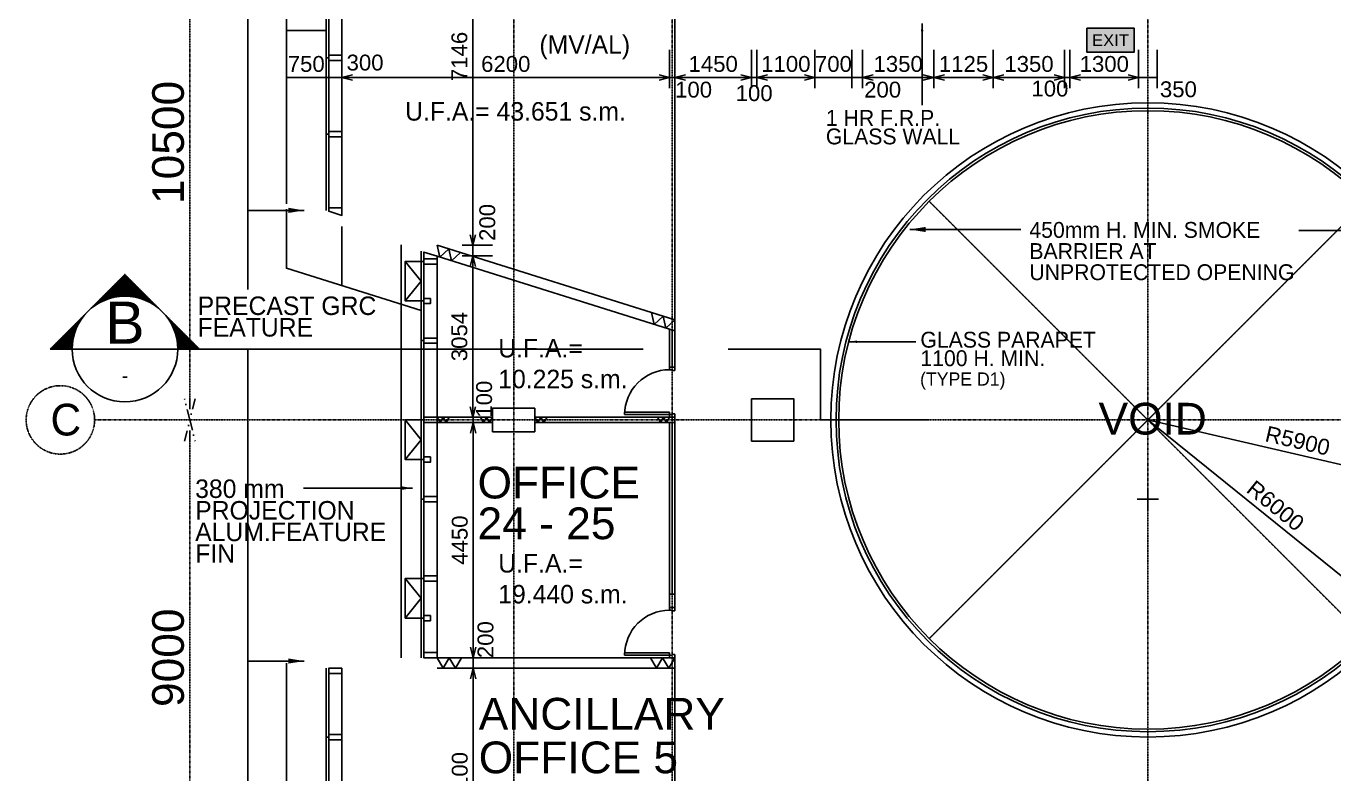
# Model space of a CAD drawing. Header units: millimetres. Extents: x 519 to 50132, y 345 to 55394.
# Drawn here: x 519 to 25263, y 15566 to 29713 of the extents above; entities that cross this region are included whole.
import ezdxf
from ezdxf.enums import TextEntityAlignment as Align

# ---------------------------------------------------------------- set-up
doc = ezdxf.new("R2010")
doc.units = ezdxf.units.MM
doc.linetypes.add('CENTER', pattern=[50.8, 31.75, -6.35, 6.35, -6.35])
doc.linetypes.add('DASHDOT', pattern=[1, 0.5, -0.25, 0, -0.25])
doc.layers.get('0').update_dxf_attribs({"color": 8})
doc.layers.get('Defpoints').update_dxf_attribs({"color": 8})
for name, color, linetype in [('DLN020__', 8, 'DASHDOT'), ('DLN030', 8, 'Continuous'), ('DLN040_2', 8, 'Continuous'), ('DLN040__', 8, 'Continuous'), ('DLN041_1', 8, 'Continuous'), ('DLN041__', 8, 'Continuous'), ('DLN052__', 8, 'Continuous'), ('DLN061__1', 8, 'Continuous'), ('DLN210__', 8, 'Continuous'), ('DLN220__', 8, 'Continuous'), ('DLN280__', 8, 'Continuous'), ('DLN314__', 8, 'Continuous'), ('DLN324__', 8, 'Continuous'), ('DLN325__', 8, 'Continuous'), ('DLN327__', 8, 'CENTER'), ('DLN580__', 8, 'Continuous'), ('FITDOOR', 8, 'Continuous'), ('FS-10', 8, 'Continuous'), ('MARK', 8, 'Continuous')]:
    doc.layers.add(name, color=color, linetype=linetype)
doc.styles.add('A_IAS_GRID$0$Standard', font='txt')
doc.styles.add('ROMANS', font='swissl.ttf')
doc.styles.add('SWIS721LT450', font='swissl.ttf')
doc.styles.add('SWIS721LT750', font='swissl.ttf')
doc.dimstyles.new('INTDIM', dxfattribs={"dimscale": 200, "dimtxt": 2.25, "dimasz": 1.5, "dimexe": 1, "dimexo": 0, "dimgap": 1, "dimtad": 1, "dimdec": 0, "dimrnd": 1, "dimzin": 1, "dimdsep": 46, "dimtxsty": 'SWIS721LT450', "dimcen": 1, "dimclrd": 256, "dimclre": 256, "dimclrt": 256, "dimaunit": 1, "dimadec": 3, "dimazin": 0, "dimtfac": 1, "dimtdec": 0, "dimtix": 1, "dimtmove": 2, "dimatfit": 0, "dimfxl": 1, "dimtolj": 1, "dimtzin": 0, "dimarcsym": 0})

# ---------------------------------------------------------------- blocks, each defined once
blk = doc.blocks.new('DIMARR')
for p, q in [((-1, 0.25), (0, 0)), ((-1, 0), (0, 0)), ((0, 0), (-1, -0.25))]:
    blk.add_line(p, q)
blk = doc.blocks.new('*D245')
at = {"layer": 'Defpoints', "color": 0, "transparency": 16777216}
for p in [(3616, 22263), (5325, 22263), (5325, 13263)]:
    blk.add_point(p, dxfattribs=at)
at = {"layer": 'DLN020__', "lineweight": -2, "transparency": 16777216}
for p, q in [((5125, 22263), (3416, 22263)), ((3616, 13663), (3616, 21863)), ((5125, 13263), (3416, 13263))]:
    blk.add_line(p, q, dxfattribs=at)
at = {"layer": 'DLN020__', "lineweight": -2, "transparency": 16777216, "xscale": 400, "yscale": 400, "zscale": 400}
for p, rotation in [((3616, 22263), 90), ((3616, 13263), 270)]:
    blk.add_blockref('DIMARR', p, dxfattribs=dict(at, rotation=rotation))
at = {"layer": 'DLN020__', "transparency": 16777216, "insert": (3208, 17763), "char_height": 600, "attachment_point": 5, "rotation": 90, "style": 'SWIS721LT450'}
blk.add_mtext('\\A1;9000', dxfattribs=at)
blk = doc.blocks.new('*D246')
at = {"layer": 'Defpoints', "color": 0, "transparency": 16777216}
for p in [(3616, 32763), (5325, 32763), (5325, 22263)]:
    blk.add_point(p, dxfattribs=at)
at = {"layer": 'DLN020__', "lineweight": -2, "transparency": 16777216}
for p, q in [((5125, 32763), (3416, 32763)), ((3616, 22663), (3616, 32363)), ((5125, 22263), (3416, 22263))]:
    blk.add_line(p, q, dxfattribs=at)
at = {"layer": 'DLN020__', "lineweight": -2, "transparency": 16777216, "xscale": 400, "yscale": 400, "zscale": 400}
for p, rotation in [((3616, 32763), 90), ((3616, 22263), 270)]:
    blk.add_blockref('DIMARR', p, dxfattribs=dict(at, rotation=rotation))
at = {"layer": 'DLN020__', "transparency": 16777216, "insert": (3208, 27513), "char_height": 600, "attachment_point": 5, "rotation": 90, "style": 'SWIS721LT450'}
blk.add_mtext('\\A1;10500', dxfattribs=at)
blk = doc.blocks.new('*D253')
at = {"layer": 'Defpoints', "color": 0, "transparency": 16777216}
for p in [(12794, 29465), (14244, 29465), (12794, 28742)]:
    blk.add_point(p, dxfattribs=at)
at = {"layer": 'DLN030', "lineweight": -2, "transparency": 16777216}
for p, q in [((12794, 29265), (12794, 28542)), ((14244, 29265), (14244, 28542)), ((14044, 28742), (12994, 28742))]:
    blk.add_line(p, q, dxfattribs=at)
at = {"layer": 'DLN030', "lineweight": -2, "transparency": 16777216, "xscale": 200, "yscale": 200, "zscale": 200, "rotation": 180}
blk.add_blockref('DIMARR', (12794, 28742), dxfattribs=at)
at = {"layer": 'DLN030', "lineweight": -2, "transparency": 16777216, "xscale": 200, "yscale": 200, "zscale": 200}
blk.add_blockref('DIMARR', (14244, 28742), dxfattribs=at)
at = {"layer": 'DLN030', "transparency": 16777216, "insert": (13519, 28996), "char_height": 300, "attachment_point": 5, "style": 'SWIS721LT450'}
blk.add_mtext('\\A1;1450', dxfattribs=at)
blk = doc.blocks.new('*D254')
at = {"layer": 'Defpoints', "color": 0, "transparency": 16777216}
for p in [(12694, 29465), (12794, 29465), (12794, 28742)]:
    blk.add_point(p, dxfattribs=at)
at = {"layer": 'DLN030', "lineweight": -2, "transparency": 16777216}
for p, q in [((12694, 29265), (12694, 28542)), ((12794, 29265), (12794, 28542)), ((12694, 28742), (12794, 28742))]:
    blk.add_line(p, q, dxfattribs=at)
at = {"layer": 'DLN030', "transparency": 16777216, "insert": (13148, 28510), "char_height": 300, "attachment_point": 5, "style": 'SWIS721LT450'}
blk.add_mtext('\\A1;100', dxfattribs=at)
blk = doc.blocks.new('*D255')
at = {"layer": 'Defpoints', "color": 0, "transparency": 16777216}
for p in [(6494, 29465), (12694, 29465), (12694, 28742)]:
    blk.add_point(p, dxfattribs=at)
at = {"layer": 'DLN030', "lineweight": -2, "transparency": 16777216}
for p, q in [((6494, 29265), (6494, 28542)), ((12694, 29265), (12694, 28542)), ((6694, 28742), (12494, 28742))]:
    blk.add_line(p, q, dxfattribs=at)
at = {"layer": 'DLN030', "lineweight": -2, "transparency": 16777216, "xscale": 200, "yscale": 200, "zscale": 200, "rotation": 180}
blk.add_blockref('DIMARR', (6494, 28742), dxfattribs=at)
at = {"layer": 'DLN030', "lineweight": -2, "transparency": 16777216, "xscale": 200, "yscale": 200, "zscale": 200}
blk.add_blockref('DIMARR', (12694, 28742), dxfattribs=at)
at = {"layer": 'DLN030', "transparency": 16777216, "insert": (9594, 28996), "char_height": 300, "attachment_point": 5, "style": 'SWIS721LT450'}
blk.add_mtext('\\A1;6200', dxfattribs=at)
blk = doc.blocks.new('*D256')
at = {"layer": 'Defpoints', "color": 0, "transparency": 16777216}
for p in [(6194, 29465), (6494, 29465), (6194, 28742)]:
    blk.add_point(p, dxfattribs=at)
at = {"layer": 'DLN030', "lineweight": -2, "transparency": 16777216}
for p, q in [((6194, 29265), (6194, 28542)), ((6494, 29265), (6494, 28542)), ((6494, 28742), (6194, 28742))]:
    blk.add_line(p, q, dxfattribs=at)
at = {"layer": 'DLN030', "transparency": 16777216, "insert": (6932, 29022), "char_height": 300, "attachment_point": 5, "style": 'SWIS721LT450'}
blk.add_mtext('\\A1;300', dxfattribs=at)
blk = doc.blocks.new('*D319')
at = {"layer": 'Defpoints', "color": 0, "transparency": 16777216}
for p in [(9545, 32713), (8972, 25567), (9545, 25567)]:
    blk.add_point(p, dxfattribs=at)
at = {"layer": 'DLN030', "lineweight": -2, "transparency": 16777216}
for p, q in [((9345, 32713), (8772, 32713)), ((8972, 32513), (8972, 25767)), ((9345, 25567), (8772, 25567))]:
    blk.add_line(p, q, dxfattribs=at)
at = {"layer": 'DLN030', "lineweight": -2, "transparency": 16777216, "xscale": 200, "yscale": 200, "zscale": 200}
for p, rotation in [((8972, 32713), 90), ((8972, 25567), 270)]:
    blk.add_blockref('DIMARR', p, dxfattribs=dict(at, rotation=rotation))
at = {"layer": 'DLN030', "transparency": 16777216, "insert": (8718, 29140), "char_height": 300, "attachment_point": 5, "rotation": 90, "style": 'SWIS721LT450'}
blk.add_mtext('\\A1;7146', dxfattribs=at)
blk = doc.blocks.new('*D320')
at = {"layer": 'Defpoints', "color": 0, "transparency": 16777216}
for p in [(9545, 22313), (8979, 22213), (9545, 22213)]:
    blk.add_point(p, dxfattribs=at)
at = {"layer": 'DLN030', "lineweight": -2, "transparency": 16777216}
for p, q in [((9345, 22313), (8779, 22313)), ((8979, 22313), (8979, 22213)), ((9345, 22213), (8779, 22213))]:
    blk.add_line(p, q, dxfattribs=at)
at = {"layer": 'DLN030', "transparency": 16777216, "insert": (9186, 22655), "char_height": 300, "attachment_point": 5, "rotation": 90, "style": 'SWIS721LT450'}
blk.add_mtext('\\A1;100', dxfattribs=at)
blk = doc.blocks.new('*D321')
at = {"layer": 'Defpoints', "color": 0, "transparency": 16777216}
for p in [(9545, 22213), (8979, 17763), (9545, 17763)]:
    blk.add_point(p, dxfattribs=at)
at = {"layer": 'DLN030', "lineweight": -2, "transparency": 16777216}
for p, q in [((9345, 22213), (8779, 22213)), ((8979, 22013), (8979, 17963)), ((9345, 17763), (8779, 17763))]:
    blk.add_line(p, q, dxfattribs=at)
at = {"layer": 'DLN030', "lineweight": -2, "transparency": 16777216, "xscale": 200, "yscale": 200, "zscale": 200}
for p, rotation in [((8979, 22213), 90), ((8979, 17763), 270)]:
    blk.add_blockref('DIMARR', p, dxfattribs=dict(at, rotation=rotation))
at = {"layer": 'DLN030', "transparency": 16777216, "insert": (8725, 19988), "char_height": 300, "attachment_point": 5, "rotation": 90, "style": 'SWIS721LT450'}
blk.add_mtext('\\A1;4450', dxfattribs=at)
blk = doc.blocks.new('*D322')
at = {"layer": 'Defpoints', "color": 0, "transparency": 16777216}
for p in [(9545, 17763), (8979, 17563), (9545, 17563)]:
    blk.add_point(p, dxfattribs=at)
at = {"layer": 'DLN030', "lineweight": -2, "transparency": 16777216}
for p, q in [((9345, 17763), (8779, 17763)), ((8979, 17763), (8979, 17563)), ((9345, 17563), (8779, 17563))]:
    blk.add_line(p, q, dxfattribs=at)
at = {"layer": 'DLN030', "transparency": 16777216, "insert": (9212, 18105), "char_height": 300, "attachment_point": 5, "rotation": 90, "style": 'SWIS721LT450'}
blk.add_mtext('\\A1;200', dxfattribs=at)
blk = doc.blocks.new('*D323')
at = {"layer": 'Defpoints', "color": 0, "transparency": 16777216}
for p in [(9545, 17563), (8979, 13463), (9545, 13463)]:
    blk.add_point(p, dxfattribs=at)
at = {"layer": 'DLN030', "lineweight": -2, "transparency": 16777216}
for p, q in [((9345, 17563), (8779, 17563)), ((8979, 17363), (8979, 13663)), ((9345, 13463), (8779, 13463))]:
    blk.add_line(p, q, dxfattribs=at)
at = {"layer": 'DLN030', "lineweight": -2, "transparency": 16777216, "xscale": 200, "yscale": 200, "zscale": 200}
for p, rotation in [((8979, 17563), 90), ((8979, 13463), 270)]:
    blk.add_blockref('DIMARR', p, dxfattribs=dict(at, rotation=rotation))
at = {"layer": 'DLN030', "transparency": 16777216, "insert": (8725, 15513), "char_height": 300, "attachment_point": 5, "rotation": 90, "style": 'SWIS721LT450'}
blk.add_mtext('\\A1;4100', dxfattribs=at)
blk = doc.blocks.new('*D329')
at = {"layer": 'Defpoints', "color": 0, "transparency": 16777216}
for p in [(21744, 22263), (27492, 20932)]:
    blk.add_point(p, dxfattribs=at)
at = {"layer": 'DLN030', "lineweight": -2, "transparency": 16777216}
blk.add_line((21744, 22263), (27297, 20977), dxfattribs=at)
at = {"layer": 'DLN030', "lineweight": -2, "transparency": 16777216, "xscale": 200, "yscale": 200, "zscale": 200, "rotation": 346.9580417052948}
blk.add_blockref('DIMARR', (27492, 20932), dxfattribs=at)
at = {"layer": 'DLN030', "transparency": 16777216, "insert": (24578, 21868), "char_height": 300, "attachment_point": 5, "rotation": 346.958, "style": 'SWIS721LT450'}
blk.add_mtext('\\A1;R5900', dxfattribs=at)
blk = doc.blocks.new('*D343')
at = {"layer": 'Defpoints', "color": 0, "transparency": 16777216}
for p in [(9545, 25567), (8972, 25367), (9545, 25367)]:
    blk.add_point(p, dxfattribs=at)
at = {"layer": 'DLN030', "lineweight": -2, "transparency": 16777216}
for p, q in [((9345, 25567), (8772, 25567)), ((8972, 25567), (8972, 25367)), ((9345, 25367), (8772, 25367))]:
    blk.add_line(p, q, dxfattribs=at)
at = {"layer": 'DLN030', "transparency": 16777216, "insert": (9246, 25999), "char_height": 300, "attachment_point": 5, "rotation": 90, "style": 'SWIS721LT450'}
blk.add_mtext('\\A1;200', dxfattribs=at)
blk = doc.blocks.new('*D344')
at = {"layer": 'Defpoints', "color": 0, "transparency": 16777216}
for p in [(9545, 25367), (8972, 22313), (9545, 22313)]:
    blk.add_point(p, dxfattribs=at)
at = {"layer": 'DLN030', "lineweight": -2, "transparency": 16777216}
for p, q in [((9345, 25367), (8772, 25367)), ((8972, 25167), (8972, 22513)), ((9345, 22313), (8772, 22313))]:
    blk.add_line(p, q, dxfattribs=at)
at = {"layer": 'DLN030', "lineweight": -2, "transparency": 16777216, "xscale": 200, "yscale": 200, "zscale": 200}
for p, rotation in [((8972, 25367), 90), ((8972, 22313), 270)]:
    blk.add_blockref('DIMARR', p, dxfattribs=dict(at, rotation=rotation))
at = {"layer": 'DLN030', "transparency": 16777216, "insert": (8718, 23840), "char_height": 300, "attachment_point": 5, "rotation": 90, "style": 'SWIS721LT450'}
blk.add_mtext('\\A1;3054', dxfattribs=at)
blk = doc.blocks.new('*D347')
at = {"layer": 'Defpoints', "color": 0, "transparency": 16777216}
for p in [(5444, 29465), (6194, 29465), (5444, 28742)]:
    blk.add_point(p, dxfattribs=at)
at = {"layer": 'DLN030', "lineweight": -2, "transparency": 16777216}
for p, q in [((5444, 29265), (5444, 28542)), ((6194, 29265), (6194, 28542)), ((6194, 28742), (5444, 28742))]:
    blk.add_line(p, q, dxfattribs=at)
at = {"layer": 'DLN030', "transparency": 16777216, "insert": (5819, 28996), "char_height": 300, "attachment_point": 5, "style": 'SWIS721LT450'}
blk.add_mtext('\\A1;750', dxfattribs=at)
blk = doc.blocks.new('DR1CR2')
at = {"layer": 'FITDOOR'}
for p, q in [((-50, 0), (-50, -50)), ((-50, 0), (0, 0)), ((0, 0), (0, -25)), ((-62.5, -50), (-50, -50)), ((-62.5, -50), (-62.5, -100)), ((-62.5, -100), (0, -100)), ((-12, -25), (0, -25)), ((-12, -75), (0, -75)), ((0, -75), (0, -100))]:
    blk.add_line(p, q, dxfattribs=at)
blk = doc.blocks.new('DR1AD')
at = {"layer": 'FITDOOR'}
for p, q in [((-45, 1), (0, 1)), ((-45, 1), (-45, 0)), ((0, 0), (0, 1)), ((-45, 0), (0, 0))]:
    blk.add_line(p, q, dxfattribs=at)
blk = doc.blocks.new('DR1AM')
at = {"layer": 'FITDOOR'}
blk.add_arc((0, 0), 1, 90, 180, dxfattribs=at)
blk = doc.blocks.new('DR1CL2')
at = {"layer": 'FITDOOR'}
for p, q in [((50, 0), (0, 0)), ((0, 0), (0, -25)), ((50, 0), (50, -50)), ((12, -25), (0, -25)), ((0, -75), (0, -100)), ((12, -75), (0, -75)), ((62.5, -100), (0, -100)), ((62.5, -50), (50, -50)), ((62.5, -50), (62.5, -100))]:
    blk.add_line(p, q, dxfattribs=at)
blk = doc.blocks.new('*D354')
at = {"layer": 'Defpoints', "color": 0, "transparency": 16777216}
for p in [(21569, 29465), (21919, 29465), (21569, 28742)]:
    blk.add_point(p, dxfattribs=at)
at = {"layer": 'DLN030', "lineweight": -2, "transparency": 16777216}
for p, q in [((21569, 29265), (21569, 28542)), ((21919, 29265), (21919, 28542)), ((21919, 28742), (21569, 28742))]:
    blk.add_line(p, q, dxfattribs=at)
at = {"layer": 'DLN030', "transparency": 16777216, "insert": (22321, 28517), "char_height": 300, "attachment_point": 5, "style": 'SWIS721LT450'}
blk.add_mtext('\\A1;350', dxfattribs=at)
blk = doc.blocks.new('*X27')
for p, q in [((56765, 54750), (57122, 54750)), ((56778, 54762), (57110, 54762)), ((56790, 54775), (57097, 54775)), ((56803, 54788), (57085, 54788)), ((56815, 54800), (57072, 54800)), ((56828, 54812), (57060, 54812)), ((56840, 54825), (57047, 54825)), ((56853, 54838), (57035, 54838)), ((56865, 54850), (57022, 54850)), ((56878, 54862), (57010, 54862)), ((56890, 54875), (56997, 54875)), ((56903, 54888), (56985, 54888)), ((56915, 54900), (56972, 54900)), ((56928, 54912), (56960, 54912)), ((56940, 54925), (56947, 54925)), ((56578, 54562), (56661, 54562)), ((56590, 54575), (56694, 54575)), ((56603, 54588), (56732, 54588)), ((56615, 54600), (56781, 54600)), ((56628, 54612), (56853, 54612)), ((56640, 54625), (57247, 54625)), ((56653, 54638), (57235, 54638)), ((56665, 54650), (57222, 54650)), ((56678, 54662), (57210, 54662)), ((56690, 54675), (57197, 54675)), ((56703, 54688), (57185, 54688)), ((56715, 54700), (57172, 54700)), ((56728, 54712), (57160, 54712)), ((56740, 54725), (57147, 54725)), ((56753, 54738), (57135, 54738)), ((57034, 54612), (57260, 54612)), ((57107, 54600), (57272, 54600)), ((57155, 54588), (57285, 54588)), ((57194, 54575), (57297, 54575)), ((57227, 54562), (57310, 54562)), ((56390, 54375), (56391, 54375)), ((56403, 54388), (56403, 54388)), ((56428, 54412), (56428, 54412)), ((56440, 54425), (56442, 54425)), ((56453, 54438), (56456, 54438)), ((56465, 54450), (56471, 54450)), ((56478, 54462), (56487, 54462)), ((56490, 54475), (56503, 54475)), ((56503, 54488), (56521, 54488)), ((56515, 54500), (56540, 54500)), ((56528, 54512), (56560, 54512)), ((56540, 54525), (56582, 54525)), ((56553, 54538), (56606, 54538)), ((56565, 54550), (56632, 54550)), ((57256, 54550), (57322, 54550)), ((57282, 54538), (57335, 54538)), ((57305, 54525), (57347, 54525)), ((57327, 54512), (57360, 54512)), ((57348, 54500), (57372, 54500)), ((57366, 54488), (57385, 54488)), ((57384, 54475), (57397, 54475)), ((57401, 54462), (57410, 54462)), ((57417, 54450), (57422, 54450)), ((57432, 54438), (57435, 54438)), ((57446, 54425), (57447, 54425)), ((57460, 54412), (57460, 54412)), ((57485, 54388), (57485, 54388)), ((57496, 54375), (57497, 54375)), ((56215, 54200), (56271, 54200)), ((56228, 54212), (56278, 54212)), ((56240, 54225), (56284, 54225)), ((56253, 54238), (56291, 54238)), ((56265, 54250), (56298, 54250)), ((56278, 54262), (56306, 54262)), ((56290, 54275), (56314, 54275)), ((56303, 54288), (56322, 54288)), ((56315, 54300), (56331, 54300)), ((56328, 54312), (56340, 54312)), ((56340, 54325), (56349, 54325)), ((56353, 54338), (56359, 54338)), ((56365, 54350), (56369, 54350)), ((56378, 54362), (56380, 54362)), ((57508, 54362), (57510, 54362)), ((57518, 54350), (57522, 54350)), ((57529, 54338), (57535, 54338)), ((57538, 54325), (57547, 54325)), ((57548, 54312), (57560, 54312)), ((57557, 54300), (57572, 54300)), ((57565, 54288), (57585, 54288)), ((57574, 54275), (57597, 54275)), ((57582, 54262), (57610, 54262)), ((57589, 54250), (57622, 54250)), ((57596, 54238), (57635, 54238)), ((57603, 54225), (57647, 54225)), ((57610, 54212), (57660, 54212)), ((57616, 54200), (57672, 54200)), ((56028, 54012), (56208, 54012)), ((56040, 54025), (56210, 54025)), ((56053, 54038), (56213, 54038)), ((56065, 54050), (56216, 54050)), ((56078, 54062), (56219, 54062)), ((56090, 54075), (56223, 54075)), ((56103, 54088), (56227, 54088)), ((56115, 54100), (56231, 54100)), ((56128, 54112), (56235, 54112)), ((56140, 54125), (56239, 54125)), ((56153, 54138), (56244, 54138)), ((56165, 54150), (56249, 54150)), ((56178, 54162), (56254, 54162)), ((56190, 54175), (56260, 54175)), ((56203, 54188), (56265, 54188)), ((57622, 54188), (57685, 54188)), ((57628, 54175), (57697, 54175)), ((57634, 54162), (57710, 54162)), ((57639, 54150), (57722, 54150)), ((57644, 54138), (57735, 54138)), ((57648, 54125), (57747, 54125)), ((57653, 54112), (57760, 54112)), ((57657, 54100), (57772, 54100)), ((57661, 54088), (57785, 54088)), ((57665, 54075), (57797, 54075)), ((57668, 54062), (57810, 54062)), ((57671, 54050), (57822, 54050)), ((57674, 54038), (57835, 54038)), ((57677, 54025), (57847, 54025)), ((57680, 54012), (57860, 54012)), ((55890, 53875), (56194, 53875)), ((55903, 53888), (56194, 53888)), ((55915, 53900), (56194, 53900)), ((55928, 53912), (56195, 53912)), ((55940, 53925), (56196, 53925)), ((55953, 53938), (56197, 53938)), ((55965, 53950), (56198, 53950)), ((55978, 53962), (56200, 53962)), ((55990, 53975), (56201, 53975)), ((56003, 53988), (56203, 53988)), ((56015, 54000), (56206, 54000)), ((57682, 54000), (57872, 54000)), ((57684, 53988), (57885, 53988)), ((57686, 53975), (57897, 53975)), ((57688, 53962), (57910, 53962)), ((57689, 53950), (57922, 53950)), ((57691, 53938), (57935, 53938)), ((57692, 53925), (57947, 53925)), ((57692, 53912), (57960, 53912)), ((57693, 53900), (57972, 53900)), ((57694, 53888), (57985, 53888)), ((57694, 53875), (57997, 53875))]:
    blk.add_line(p, q)
blk = doc.blocks.new('SECHL')
at = {"layer": 'MARK'}
for p, q in [((-3.414, 0), (-2, 1.414)), ((-0.586, 0), (-2, 1.414)), ((-3.414, 0), (0, 0))]:
    blk.add_line(p, q, dxfattribs=at)
for start, end in [(0, 180), (180, 0)]:
    blk.add_arc((-2, 0), 1, start, end, dxfattribs=at)
at = {"layer": 'MARK', "xscale": 0.001333333333604969, "yscale": 0.001333333333604969, "zscale": 0.001333333333604969}
blk.add_blockref('*X27', (-77.925, -71.824), dxfattribs=at)
at = {"layer": 'MARK', "style": 'ROMANS'}
for tag, height, p in [('SECHL1', 0.8, (-2, 0.5)), ('SECHL2', 0.267, (-2, -0.5))]:
    blk.add_attdef(tag, text='', height=height, dxfattribs=at).set_placement(p, align=Align.MIDDLE)
blk = doc.blocks.new('FSEX-V01')
at = {"layer": 'DLN580__'}
for p, q in [((0, 300), (0, 0)), ((0, 300), (600, 300)), ((600, 300), (600, 0)), ((0, 0), (600, 0))]:
    blk.add_line(p, q, dxfattribs=at)
at = {"layer": 'DLN580__', "style": 'ROMANS'}
blk.add_text('EXIT', height=150, dxfattribs=at).set_placement((300, 150), align=Align.MIDDLE)
blk = doc.blocks.new('*D384')
at = {"layer": 'Defpoints', "color": 0, "transparency": 16777216}
for p in [(12794, 29465), (14244, 29465), (12794, 28742)]:
    blk.add_point(p, dxfattribs=at)
at = {"layer": 'DLN030', "lineweight": -2, "transparency": 16777216}
for p, q in [((12794, 29265), (12794, 28542)), ((14244, 29265), (14244, 28542)), ((14044, 28742), (12994, 28742))]:
    blk.add_line(p, q, dxfattribs=at)
at = {"layer": 'DLN030', "lineweight": -2, "transparency": 16777216, "xscale": 200, "yscale": 200, "zscale": 200, "rotation": 180}
blk.add_blockref('DIMARR', (12794, 28742), dxfattribs=at)
at = {"layer": 'DLN030', "lineweight": -2, "transparency": 16777216, "xscale": 200, "yscale": 200, "zscale": 200}
blk.add_blockref('DIMARR', (14244, 28742), dxfattribs=at)
at = {"layer": 'DLN030', "transparency": 16777216, "insert": (13519, 28996), "char_height": 300, "attachment_point": 5, "style": 'SWIS721LT450'}
blk.add_mtext('\\A1;1450', dxfattribs=at)
blk = doc.blocks.new('*D385')
at = {"layer": 'Defpoints', "color": 0, "transparency": 16777216}
for p in [(16144, 29465), (16344, 29465), (16144, 28742)]:
    blk.add_point(p, dxfattribs=at)
at = {"layer": 'DLN030', "lineweight": -2, "transparency": 16777216}
for p, q in [((16144, 29265), (16144, 28542)), ((16344, 29265), (16344, 28542)), ((16344, 28742), (16144, 28742))]:
    blk.add_line(p, q, dxfattribs=at)
at = {"layer": 'DLN030', "transparency": 16777216, "insert": (16725, 28510), "char_height": 300, "attachment_point": 5, "style": 'SWIS721LT450'}
blk.add_mtext('\\A1;200', dxfattribs=at)
blk = doc.blocks.new('*D386')
at = {"layer": 'Defpoints', "color": 0, "transparency": 16777216}
for p in [(20169, 29465), (20269, 29465), (20269, 28742)]:
    blk.add_point(p, dxfattribs=at)
at = {"layer": 'DLN030', "lineweight": -2, "transparency": 16777216}
for p, q in [((20169, 29265), (20169, 28542)), ((20269, 29265), (20269, 28542)), ((20169, 28742), (20269, 28742))]:
    blk.add_line(p, q, dxfattribs=at)
at = {"layer": 'DLN030', "transparency": 16777216, "insert": (19890, 28530), "char_height": 300, "attachment_point": 5, "style": 'SWIS721LT450'}
blk.add_mtext('\\A1;100', dxfattribs=at)
blk = doc.blocks.new('*D387')
at = {"layer": 'Defpoints', "color": 0, "transparency": 16777216}
for p in [(20269, 29465), (21569, 29465), (21569, 28742)]:
    blk.add_point(p, dxfattribs=at)
at = {"layer": 'DLN030', "lineweight": -2, "transparency": 16777216}
for p, q in [((20269, 29265), (20269, 28542)), ((21569, 29265), (21569, 28542)), ((20469, 28742), (21369, 28742))]:
    blk.add_line(p, q, dxfattribs=at)
at = {"layer": 'DLN030', "lineweight": -2, "transparency": 16777216, "xscale": 200, "yscale": 200, "zscale": 200, "rotation": 180}
blk.add_blockref('DIMARR', (20269, 28742), dxfattribs=at)
at = {"layer": 'DLN030', "lineweight": -2, "transparency": 16777216, "xscale": 200, "yscale": 200, "zscale": 200}
blk.add_blockref('DIMARR', (21569, 28742), dxfattribs=at)
at = {"layer": 'DLN030', "transparency": 16777216, "insert": (20919, 28996), "char_height": 300, "attachment_point": 5, "style": 'SWIS721LT450'}
blk.add_mtext('\\A1;1300', dxfattribs=at)
blk = doc.blocks.new('*D388')
at = {"layer": 'Defpoints', "color": 0, "transparency": 16777216}
for p in [(14244, 29465), (14344, 29465), (14344, 28742)]:
    blk.add_point(p, dxfattribs=at)
at = {"layer": 'DLN030', "lineweight": -2, "transparency": 16777216}
for p, q in [((14244, 29265), (14244, 28542)), ((14344, 29265), (14344, 28542)), ((14244, 28742), (14344, 28742))]:
    blk.add_line(p, q, dxfattribs=at)
at = {"layer": 'DLN030', "transparency": 16777216, "insert": (14294, 28443), "char_height": 300, "attachment_point": 5, "style": 'SWIS721LT450'}
blk.add_mtext('\\A1;100', dxfattribs=at)
blk = doc.blocks.new('*D389')
at = {"layer": 'Defpoints', "color": 0, "transparency": 16777216}
for p in [(17694, 29465), (18819, 29465), (18819, 28742)]:
    blk.add_point(p, dxfattribs=at)
at = {"layer": 'DLN030', "lineweight": -2, "transparency": 16777216}
for p, q in [((17694, 29265), (17694, 28542)), ((18819, 29265), (18819, 28542)), ((17894, 28742), (18619, 28742))]:
    blk.add_line(p, q, dxfattribs=at)
at = {"layer": 'DLN030', "lineweight": -2, "transparency": 16777216, "xscale": 200, "yscale": 200, "zscale": 200, "rotation": 180}
blk.add_blockref('DIMARR', (17694, 28742), dxfattribs=at)
at = {"layer": 'DLN030', "lineweight": -2, "transparency": 16777216, "xscale": 200, "yscale": 200, "zscale": 200}
blk.add_blockref('DIMARR', (18819, 28742), dxfattribs=at)
at = {"layer": 'DLN030', "transparency": 16777216, "insert": (18256, 28996), "char_height": 300, "attachment_point": 5, "style": 'SWIS721LT450'}
blk.add_mtext('\\A1;1125', dxfattribs=at)
blk = doc.blocks.new('*D390')
at = {"layer": 'Defpoints', "color": 0, "transparency": 16777216}
for p in [(16344, 29465), (17694, 29465), (17694, 28742)]:
    blk.add_point(p, dxfattribs=at)
at = {"layer": 'DLN030', "lineweight": -2, "transparency": 16777216}
for p, q in [((16344, 29265), (16344, 28542)), ((17694, 29265), (17694, 28542)), ((16544, 28742), (17494, 28742))]:
    blk.add_line(p, q, dxfattribs=at)
at = {"layer": 'DLN030', "lineweight": -2, "transparency": 16777216, "xscale": 200, "yscale": 200, "zscale": 200, "rotation": 180}
blk.add_blockref('DIMARR', (16344, 28742), dxfattribs=at)
at = {"layer": 'DLN030', "lineweight": -2, "transparency": 16777216, "xscale": 200, "yscale": 200, "zscale": 200}
blk.add_blockref('DIMARR', (17694, 28742), dxfattribs=at)
at = {"layer": 'DLN030', "transparency": 16777216, "insert": (17019, 28996), "char_height": 300, "attachment_point": 5, "style": 'SWIS721LT450'}
blk.add_mtext('\\A1;1350', dxfattribs=at)
blk = doc.blocks.new('*D398')
at = {"layer": 'Defpoints', "color": 0, "transparency": 16777216}
for p in [(18819, 29465), (20169, 29465), (20169, 28742)]:
    blk.add_point(p, dxfattribs=at)
at = {"layer": 'DLN030', "lineweight": -2, "transparency": 16777216}
for p, q in [((18819, 29265), (18819, 28542)), ((20169, 29265), (20169, 28542)), ((19019, 28742), (19969, 28742))]:
    blk.add_line(p, q, dxfattribs=at)
at = {"layer": 'DLN030', "lineweight": -2, "transparency": 16777216, "xscale": 200, "yscale": 200, "zscale": 200, "rotation": 180}
blk.add_blockref('DIMARR', (18819, 28742), dxfattribs=at)
at = {"layer": 'DLN030', "lineweight": -2, "transparency": 16777216, "xscale": 200, "yscale": 200, "zscale": 200}
blk.add_blockref('DIMARR', (20169, 28742), dxfattribs=at)
at = {"layer": 'DLN030', "transparency": 16777216, "insert": (19494, 28996), "char_height": 300, "attachment_point": 5, "style": 'SWIS721LT450'}
blk.add_mtext('\\A1;1350', dxfattribs=at)
blk = doc.blocks.new('A$C75032E79')
at = {"layer": 'DLN314__', "ltscale": 0.05}
blk.add_lwpolyline([(-750, 0), (0, 0), (0, 300), (-750, 300)], close=True, dxfattribs=at)
blk.add_lwpolyline([(-750, 300), (-375, 0), (0, 300)], dxfattribs=at)
blk = doc.blocks.new('MAGENTA')
at = {"layer": 'DLN314__'}
blk.add_line((-212508, -468222), (-212508, -468172), dxfattribs=at)
blk.add_lwpolyline([(-212458, -468472), (-212458, -468222), (-212558, -468222), (-212558, -468472)], close=True, dxfattribs=at)
blk = doc.blocks.new('MAGETA-2')
at = {"layer": 'DLN314__'}
blk.add_line((-211908, -468637), (-211908, -468587), dxfattribs=at)
blk.add_lwpolyline([(-211858, -468762), (-211858, -468637), (-211958, -468637), (-211958, -468762)], close=True, dxfattribs=at)
blk = doc.blocks.new('*D399')
at = {"layer": 'Defpoints', "color": 0, "transparency": 16777216}
for p in [(21744, 22263), (26411, 18493)]:
    blk.add_point(p, dxfattribs=at)
at = {"layer": 'DLN030', "lineweight": -2, "transparency": 16777216}
blk.add_line((21744, 22263), (26255, 18618), dxfattribs=at)
at = {"layer": 'DLN030', "lineweight": -2, "transparency": 16777216, "xscale": 200, "yscale": 200, "zscale": 200, "rotation": 321.0664221303634}
blk.add_blockref('DIMARR', (26411, 18493), dxfattribs=at)
at = {"layer": 'DLN030', "transparency": 16777216, "insert": (24159, 20638), "char_height": 300, "attachment_point": 5, "rotation": 321.0664, "style": 'SWIS721LT450'}
blk.add_mtext('\\A1;R6000', dxfattribs=at)
blk = doc.blocks.new('w')
at = {"layer": 'DLN061__1'}
for p, q in [((-380707, -515975), (-380854, -515719)), ((-380707, -515975), (-380559, -515719)), ((-380411, -515975), (-380559, -515719)), ((-380411, -515975), (-380263, -515719))]:
    blk.add_line(p, q, dxfattribs=at)
blk = doc.blocks.new('*D434')
at = {"layer": 'Defpoints', "color": 0, "transparency": 16777216}
for p in [(14344, 29465), (15444, 29465), (15444, 28742)]:
    blk.add_point(p, dxfattribs=at)
at = {"layer": 'DLN030', "lineweight": -2, "transparency": 16777216}
for p, q in [((14344, 29265), (14344, 28542)), ((15444, 29265), (15444, 28542)), ((14544, 28742), (15244, 28742))]:
    blk.add_line(p, q, dxfattribs=at)
at = {"layer": 'DLN030', "lineweight": -2, "transparency": 16777216, "xscale": 200, "yscale": 200, "zscale": 200, "rotation": 180}
blk.add_blockref('DIMARR', (14344, 28742), dxfattribs=at)
at = {"layer": 'DLN030', "lineweight": -2, "transparency": 16777216, "xscale": 200, "yscale": 200, "zscale": 200}
blk.add_blockref('DIMARR', (15444, 28742), dxfattribs=at)
at = {"layer": 'DLN030', "transparency": 16777216, "insert": (14894, 28996), "char_height": 300, "attachment_point": 5, "style": 'SWIS721LT450'}
blk.add_mtext('\\A1;1100', dxfattribs=at)
blk = doc.blocks.new('*D435')
at = {"layer": 'Defpoints', "color": 0, "transparency": 16777216}
for p in [(15444, 29465), (16144, 29465), (16144, 28742)]:
    blk.add_point(p, dxfattribs=at)
at = {"layer": 'DLN030', "lineweight": -2, "transparency": 16777216}
for p, q in [((15444, 29265), (15444, 28542)), ((16144, 29265), (16144, 28542)), ((15444, 28742), (16144, 28742))]:
    blk.add_line(p, q, dxfattribs=at)
at = {"layer": 'DLN030', "transparency": 16777216, "insert": (15794, 28996), "char_height": 300, "attachment_point": 5, "style": 'SWIS721LT450'}
blk.add_mtext('\\A1;700', dxfattribs=at)

msp = doc.modelspace()

# ---------------------------------------------------------------- hatches: boundary and pattern name
at = {"layer": 'FS-10'}
msp.add_hatch(color=256, dxfattribs=at).paths.add_polyline_path([(20586.3, 29673.2), (21486.3, 29673.2), (21486.3, 29223.2), (20586.3, 29223.2)])

# ---------------------------------------------------------------- linework, layer by layer
at = {"layer": 'DLN020__'}
for p, q in [((9743.8, 4513.1), (9743.8, 51263.1)), ((12743.8, 4513.1), (12743.8, 51263.1)), ((21743.8, 4513.1), (21743.8, 51263.1)), ((1814.6, 22263.1), (45493.8, 22263.1))]:
    msp.add_line(p, q, dxfattribs=at)
msp.add_circle((1166.9, 22263.1), 647.6, dxfattribs=at)
at = {"layer": 'DLN030'}
for p, q in [((21743.8, 20563.1), (21743.8, 20963.1)), ((21543.8, 20763.1), (21943.8, 20763.1))]:
    msp.add_line(p, q, dxfattribs=at)
at = {"layer": 'DLN052__', "ltscale": 0.5}
msp.add_line((4388, 23602.9), (12192.9, 23602.9), dxfattribs=at)
at = {"layer": 'DLN052__', "ltscale": 0.01}
msp.add_lwpolyline([(13804.4, 23602.9), (15547.6, 23602.9), (15547.6, 22263.1), (17597.5, 22263.1)], dxfattribs=at)
at = {"layer": 'DLN210__'}
for p, q in [((5443.8, 30653.1), (5443.8, 26353.1)), ((6193.8, 29631.8), (5443.8, 29631.8)), ((6493.8, 25923.6), (6493.8, 24802.4)), ((5443.8, 17663.1), (5443.8, 13363.7))]:
    msp.add_line(p, q, dxfattribs=at)
msp.add_lwpolyline([(5443.8, 26253.1), (5443.8, 25131.8), (7993.8, 24331.8)], dxfattribs=at)
at = {"layer": 'DLN220__', "ltscale": 0.05}
for p, q in [((12793.8, 30618), (12793.8, 24156.8)), ((12793.8, 17563.1), (12793.8, 13463.1))]:
    msp.add_line(p, q, dxfattribs=at)
at = {"layer": 'DLN220__'}
for p, q in [((8293.8, 25568.5), (12793.8, 24156.8)), ((8293.8, 25358.9), (12793.8, 23947.2)), ((12793.8, 23947.2), (12793.8, 24156.8)), ((12693.8, 23263.1), (12793.8, 23263.1)), ((8293.8, 22313.1), (9343.8, 22313.1)), ((10143.8, 22313.1), (12793.8, 22313.1)), ((12793.8, 22213.1), (12793.8, 22313.1)), ((8293.8, 22213.1), (9343.8, 22213.1)), ((10143.8, 22213.1), (12793.8, 22213.1)), ((12693.8, 18963.1), (12693.8, 18713.1)), ((12693.8, 18963.1), (12793.8, 18963.1)), ((12793.8, 18963.1), (12793.8, 18713.1)), ((12693.8, 18713.1), (12793.8, 18713.1)), ((12693.8, 18713.1), (12793.8, 18713.1)), ((12693.8, 18713.1), (12793.8, 18713.1)), ((8293.8, 17763.1), (12793.8, 17763.1)), ((12793.8, 17563.1), (12793.8, 17763.1)), ((8293.8, 17563.1), (12793.8, 17563.1))]:
    msp.add_line(p, q, dxfattribs=at)
at = {"layer": 'DLN280__'}
for points in [[(14243.8, 22663.1), (15043.8, 22663.1), (15043.8, 21863.1), (14243.8, 21863.1)], [(10143.8, 22488.1), (9343.8, 22488.1), (9343.8, 22038.1), (10143.8, 22038.1)]]:
    msp.add_lwpolyline(points, close=True, dxfattribs=at)
at = {"layer": 'DLN314__'}
for p, q in [((6193.8, 26227.4), (6193.8, 30553.7)), ((6193.8, 30553.7), (6193.8, 26227.4)), ((6243.8, 30553.1), (6243.8, 26227.4)), ((6493.8, 30553.7), (6493.8, 26133.3)), ((7613.8, 17763.1), (7613.8, 25572.3)), ((7993.8, 17763.1), (7993.8, 25453.1)), ((8043.8, 17763.1), (8043.8, 25437.4)), ((8293.8, 17763.1), (8293.8, 25358.9)), ((7993.8, 17763.1), (7993.8, 17763.1)), ((6193.8, 13463.1), (6193.8, 17563.1)), ((6243.8, 13463.1), (6243.8, 17563.1)), ((6493.8, 13463.1), (6493.8, 17563.1))]:
    msp.add_line(p, q, dxfattribs=at)
for points in [[(6493.8, 26277.4), (6243.8, 26277.4), (6243.8, 26211.7), (6493.8, 26133.3)], [(8293.8, 25358.9), (8043.8, 25437.4), (8043.8, 25313.1), (8293.8, 25313.1)], [(8293.8, 17863.1), (8043.8, 17863.1), (8043.8, 17763.1), (8293.8, 17763.1)], [(6493.8, 17563.1), (6243.8, 17563.1), (6243.8, 17463.1), (6493.8, 17463.1)]]:
    msp.add_lwpolyline(points, close=True, dxfattribs=at)
at = {"layer": 'DLN324__'}
for p, q in [((12693.8, 23263.1), (12693.8, 23978.5)), ((12743.8, 23263.1), (12743.8, 23962.9)), ((12793.8, 23263.1), (12793.8, 23947.2)), ((12693.8, 22213.1), (12693.8, 18963.1)), ((12743.8, 22213.1), (12743.8, 18963.1)), ((12793.8, 22213.1), (12793.8, 18963.1))]:
    msp.add_line(p, q, dxfattribs=at)
at = {"layer": 'DLN324__', "ltscale": 0.05}
msp.add_circle((21743.8, 22263.1), 6000, dxfattribs=at)
at = {"layer": 'DLN324__'}
for radius in [5900, 5850]:
    msp.add_circle((21743.8, 22263.1), radius, dxfattribs=at)
at = {"layer": 'DLN327__', "ltscale": 0.02}
for p, q in [((25880.3, 18126.5), (17607.2, 26399.6)), ((17607.2, 18126.5), (25880.3, 26399.6))]:
    msp.add_line(p, q, dxfattribs=at)
at = {"layer": 'FS-10'}
msp.add_lwpolyline([(20586.3, 29673.2), (21486.3, 29673.2), (21486.3, 29223.2), (20586.3, 29223.2)], close=True, dxfattribs=at)

# ---------------------------------------------------------------- block references
at = {"layer": 'DLN052__', "xscale": 1000, "yscale": 1000, "zscale": 1000}
msp.add_blockref('SECHL', (4388, 23602.9), dxfattribs=at).add_auto_attribs({'SECHL1': 'B', 'SECHL2': '-'})
at = {"layer": 'DLN061__1', "xscale": 0.7812499999999999, "yscale": 0.7812499999999999, "zscale": 0.7812499999999999, "rotation": 342.5820292378431}
for p in [(412798.8, 320933.3), (416858.1, 319659.8)]:
    msp.add_blockref('w', p, dxfattribs=at)
at = {"layer": 'DLN061__1'}
for p, xscale, yscale, zscale in [((157065, 223766), 0.390625, 0.390625, 0.390625), ((157884.1, 223766), 0.390625, 0.390625, 0.390625), ((158915, 223766), 0.390625, 0.390625, 0.390625), ((161234.1, 223766), 0.390625, 0.390625, 0.390625), ((305836.3, 420668.9), 0.78125, 0.78125, 0.78125), ((309874.4, 420668.9), 0.78125, 0.78125, 0.78125)]:
    msp.add_blockref('w', p, dxfattribs=dict(at, xscale=xscale, yscale=yscale, zscale=zscale))
at = {"layer": 'DLN314__', "rotation": 89.99999999999999}
for name, p in [('MAGENTA', (-461978.2, 241619.1)), ('MAGENTA', (-461978.2, 240177)), ('MAGENTA', (-460178.2, 237770.6)), ('MAGETA-2', (-460593, 236420.8)), ('MAGENTA', (-460178.2, 236270.6)), ('MAGENTA', (-460178.2, 234770.6)), ('MAGETA-2', (-460593, 233420.8)), ('MAGENTA', (-460178.2, 233270.6)), ('MAGENTA', (-460178.2, 231770.6)), ('MAGETA-2', (-460593, 230420.8)), ('MAGENTA', (-461978.2, 228770.6))]:
    msp.add_blockref(name, p, dxfattribs=at)
at = {"layer": 'DLN314__', "ltscale": 0.05, "rotation": 90}
for p in [(7993.8, 25263.1), (7993.8, 22263.1), (7993.8, 19263.1)]:
    msp.add_blockref('A$C75032E79', p, dxfattribs=at)
at = {"layer": 'DLN325__', "xscale": -1, "rotation": 90}
for name, p in [('DR1CL2', (12693.8, 23263.1)), ('DR1CR2', (12693.8, 22313.1)), ('DR1CL2', (12693.8, 18713.1)), ('DR1CR2', (12693.8, 17763.1))]:
    msp.add_blockref(name, p, dxfattribs=at)
at = {"layer": 'DLN325__', "xscale": -850, "yscale": 850, "zscale": 850, "rotation": 90.00000000000783}
for p in [(12693.8, 22363.1), (12693.8, 17813.1)]:
    msp.add_blockref('DR1AM', p, dxfattribs=at)
at = {"layer": 'DLN325__', "xscale": -1, "yscale": 850, "rotation": 90}
for p in [(12693.8, 22363.1), (12693.8, 17813.1)]:
    msp.add_blockref('DR1AD', p, dxfattribs=at)
at = {"layer": 'DLN580__', "xscale": 1.5, "yscale": 1.5, "zscale": 1.5}
msp.add_blockref('FSEX-V01', (20586.3, 29223.2), dxfattribs=at)

# ---------------------------------------------------------------- texts
at = {"layer": 'DLN020__', "insert": (980.4, 22568.3), "char_height": 600, "width": 17069.008, "attachment_point": 1, "style": 'A_IAS_GRID$0$Standard'}
msp.add_mtext('C', dxfattribs=at)
at = {"layer": 'DLN040_2', "insert": (17433.2, 23161.6), "char_height": 250, "width": 3982.885, "attachment_point": 1, "line_spacing_factor": 0.7, "style": 'SWIS721LT750'}
msp.add_mtext('{\\fUnivers|b0|i0|c0|p34;(TYPE D1)}', dxfattribs=at)
at = {"layer": 'DLN040__', "style": 'SWIS721LT750'}
for s, insert, char_height, width, attachment_point, line_spacing_factor in [('{\\fUnivers|b0|i0|c0|p34;1 HR F.R.P. GLASS WALL}', (15650.7, 28126.3), 300, 3224.571, 1, 0.7), ('{\\fUnivers|b0|i0|c0|p34;450mm H. MIN. SMOKE BARRIER AT UNPROTECTED OPENING}', (19501.5, 24903.1), 300, 5359.373, 7, 0.8), ('{\\fUnivers|b0|i0|c0|p34;PRECAST GRC FEATURE}', (3764.4, 23834.4), 350, 4317.27, 7, 0.7), ('{\\fUnivers|b0|i0|c0|p34;GLASS PARAPET 1100 H. MIN.}', (17439.1, 23930.1), 300, 3974.268, 1, 0.7), ('{\\fUnivers|b0|i0|c0|p34;380 mm\\PPROJECTION ALUM.FEATURE FIN}', (3717.3, 19560.8), 350, 4317.27, 7, 0.7)]:
    msp.add_mtext(s, dxfattribs=dict(at, insert=insert, char_height=char_height, width=width, attachment_point=attachment_point, line_spacing_factor=line_spacing_factor))
at = {"layer": 'DLN041_1', "style": 'SWIS721LT750'}
for s, p in [('OFFICE', (9060.8, 20776.7)), ('24 - 25', (9060.8, 20006.2)), ('ANCILLARY', (9082.5, 16403.2)), ('OFFICE 5', (9082.5, 15577.4))]:
    msp.add_text(s, height=600, dxfattribs=at).set_placement(p)
at = {"layer": 'DLN041_1', "char_height": 350, "attachment_point": 7, "style": 'SWIS721LT750'}
for s, insert, width in [('{\\fUnivers|b0|i0|c0|p34;(MV/AL)}', (10231.1, 29085.6), 9007.441), ('{\\fUnivers|b0|i0|c0|p34;U.F.A.= 43.651 s.m.}', (7690.8, 27921.1), 7280.208), ('{\\fUnivers|b0|i0|c0|p34;U.F.A.= \\P10.225 s.m.}', (9452.2, 22856.9), 3069.175), ('{\\fUnivers|b0|i0|c0|p34;U.F.A.= \\P19.440 s.m.}', (9452.2, 18785.9), 3069.175)]:
    msp.add_mtext(s, dxfattribs=dict(at, insert=insert, width=width))
at = {"layer": 'DLN041__', "style": 'SWIS721LT750'}
msp.add_text('VOID', height=600, dxfattribs=at).set_placement((20810.6, 21986))

# ---------------------------------------------------------------- dimensions: what is measured, and where the dimension line sits
at = {"layer": 'DLN020__'}
for base, p1, p2, picture, middle in [((3616.4, 32763.1), (5324.6, 22263.1), (5324.6, 32763.1), '*D246', (3208, 27513.1)), ((3616.4, 22263.1), (5324.6, 13263.1), (5324.6, 22263.1), '*D245', (3208, 17763.1))]:
    dim = msp.add_linear_dim(base=base, p1=p1, p2=p2, angle=90, dimstyle='INTDIM', override={"dimscale": 1, "dimtxt": 600, "dimasz": 400, "dimexe": 200, "dimexo": 200, "dimgap": 100, "dimrnd": 0, "dimzin": 0, "dimblk": 'DIMARR', "dimcen": 200, "dimclrt": 256}, dxfattribs=at)
    dim.commit()
    dim.dimension.update_dxf_attribs({"geometry": picture, "text_midpoint": middle})
at = {"layer": 'DLN030'}
for base, p1, p2, angle, picture, middle in [((8971.8, 25566.8), (9545.1, 32713.1), (9545.1, 25566.8), 90, '*D319', (8717.6, 29139.9)), ((12693.8, 28742), (6493.8, 29465.1), (12693.8, 29465.1), 180, '*D255', (9593.8, 28996.2)), ((8971.8, 22313.1), (9545.1, 25366.8), (9545.1, 22313.1), 90, '*D344', (8717.6, 23839.9)), ((8978.9, 17763.1), (9545.4, 22213.1), (9545.4, 17763.1), 90, '*D321', (8724.7, 19988.1)), ((8978.9, 13463.1), (9545.4, 17563.1), (9545.4, 13463.1), 90, '*D323', (8724.7, 15513.1))]:
    dim = msp.add_linear_dim(base=base, p1=p1, p2=p2, angle=angle, dimstyle='INTDIM', override={"dimscale": 1, "dimtxt": 300, "dimasz": 200, "dimexe": 200, "dimexo": 200, "dimgap": 100, "dimrnd": 0, "dimzin": 0, "dimblk": 'DIMARR', "dimcen": 200, "dimclrt": 256}, dxfattribs=at)
    dim.commit()
    dim.dimension.update_dxf_attribs({"geometry": picture, "text_midpoint": middle})
for base, p1, p2, picture, middle in [((5443.8, 28742), (6193.8, 29465.1), (5443.8, 29465.1), '*D347', (5818.8, 28996.2)), ((12793.8, 28742), (14243.8, 29465.1), (12793.8, 29465.1), '*D253', (13518.8, 28996.2)), ((12793.8, 28742), (14243.8, 29465.1), (12793.8, 29465.1), '*D384', (13518.8, 28996.2)), ((15443.8, 28742), (14343.8, 29465.1), (15443.8, 29465.1), '*D434', (14893.8, 28996.2)), ((16143.8, 28742), (15443.8, 29465.1), (16143.8, 29465.1), '*D435', (15793.8, 28996.2)), ((17693.8, 28742), (16343.8, 29465.1), (17693.8, 29465.1), '*D390', (17018.8, 28996.2)), ((18818.8, 28742), (17693.8, 29465.1), (18818.8, 29465.1), '*D389', (18256.3, 28996.2)), ((20168.8, 28742), (18818.8, 29465.1), (20168.8, 29465.1), '*D398', (19493.8, 28996.2)), ((21568.8, 28742), (20268.8, 29465.1), (21568.8, 29465.1), '*D387', (20918.8, 28996.2))]:
    dim = msp.add_linear_dim(base=base, p1=p1, p2=p2, dimstyle='INTDIM', override={"dimscale": 1, "dimtxt": 300, "dimasz": 200, "dimexe": 200, "dimexo": 200, "dimgap": 100, "dimrnd": 0, "dimzin": 0, "dimblk": 'DIMARR', "dimcen": 200, "dimclrt": 256}, dxfattribs=at)
    dim.commit()
    dim.dimension.update_dxf_attribs({"geometry": picture, "text_midpoint": middle})
for base, p1, p2, picture, middle in [((6193.8, 28742), (6493.8, 29465.1), (6193.8, 29465.1), '*D256', (6932.1, 29021.6)), ((14343.8, 28742), (14243.8, 29465.1), (14343.8, 29465.1), '*D388', (14293.8, 28442.8)), ((16143.8, 28742), (16343.8, 29465.1), (16143.8, 29465.1), '*D385', (16724.5, 28509.9)), ((20268.8, 28742), (20168.8, 29465.1), (20268.8, 29465.1), '*D386', (19890, 28530.4)), ((21568.8, 28742), (21918.8, 29465.1), (21568.8, 29465.1), '*D354', (22321, 28517.5))]:
    dim = msp.add_linear_dim(base=base, p1=p1, p2=p2, dimstyle='INTDIM', override={"dimscale": 1, "dimtxt": 300, "dimasz": 200, "dimexe": 200, "dimexo": 200, "dimgap": 100, "dimrnd": 0, "dimzin": 0, "dimblk": 'DIMARR', "dimcen": 200, "dimclrt": 256}, dxfattribs=at)
    dim.commit()
    dim.dimension.update_dxf_attribs({"geometry": picture, "text_midpoint": middle, "dimtype": 160})
for base, p1, p2, angle, picture, middle in [((12793.8, 28742), (12693.8, 29465.1), (12793.8, 29465.1), 180, '*D254', (13147.7, 28509.9)), ((8971.8, 25366.8), (9545.1, 25566.8), (9545.1, 25366.8), 90, '*D343', (9246.4, 25998.5)), ((8978.9, 22213.1), (9545.4, 22313.1), (9545.4, 22213.1), 90, '*D320', (9185.5, 22655.4)), ((8978.9, 17563.1), (9545.4, 17763.1), (9545.4, 17563.1), 90, '*D322', (9211.7, 18105.3))]:
    dim = msp.add_linear_dim(base=base, p1=p1, p2=p2, angle=angle, dimstyle='INTDIM', override={"dimscale": 1, "dimtxt": 300, "dimasz": 200, "dimexe": 200, "dimexo": 200, "dimgap": 100, "dimrnd": 0, "dimzin": 0, "dimblk": 'DIMARR', "dimcen": 200, "dimclrt": 256}, dxfattribs=at)
    dim.commit()
    dim.dimension.update_dxf_attribs({"geometry": picture, "text_midpoint": middle, "dimtype": 160})
for mpoint, picture, middle in [((27491.6, 20931.6), '*D329', (24577.6, 21867.5)), ((26411, 18492.5), '*D399', (24159.3, 20638.4))]:
    dim = msp.add_radius_dim(center=(21743.8, 22263.1), mpoint=mpoint, dimstyle='INTDIM', override={"dimscale": 1, "dimtxt": 300, "dimasz": 200, "dimexe": 200, "dimexo": 200, "dimgap": 100, "dimrnd": 0, "dimzin": 0, "dimblk": 'DIMARR', "dimcen": 200, "dimclrt": 256}, dxfattribs=at)
    dim.commit()
    dim.dimension.update_dxf_attribs({"geometry": picture, "text_midpoint": middle})

# ---------------------------------------------------------------- leaders
at = {"layer": 'DLN040__'}
for points, override in [([(5778.6, 39631.8), (4713.1, 39631.8), (4713.1, 24882.9)], {"dimtad": 0}), ([(5778.6, 36740.8), (4713.1, 36740.8), (4713.1, 24882.9)], {"dimtad": 0}), ([(5778.6, 30676.8), (4713.1, 30676.8), (4713.1, 24882.9)], {"dimtad": 0}), ([(17472.1, 29763.1), (17472.1, 28216.4)], {"dimscale": 1, "dimtxt": 300, "dimasz": 150, "dimexe": 200, "dimexo": 200, "dimgap": 20, "dimtad": 0, "dimdec": 1, "dimrnd": 0, "dimzin": 0, "dimcen": 200, "dimclrt": 256, "dimtdec": 1}), ([(5778.6, 26227.4), (4713.1, 26227.4), (4713.1, 24728.5)], {"dimtad": 0}), ([(17240.2, 25866), (19337, 25866)], {"dimgap": 1, "dimtad": 0}), ([(26302.1, 25849.1), (24601, 25849.1)], {"dimgap": 1, "dimtad": 0}), ([(16092.7, 23742.4), (17351.3, 23742.4)], {"dimscale": 1, "dimtxt": 300, "dimasz": 150, "dimexe": 200, "dimexo": 200, "dimgap": 20, "dimtad": 0, "dimdec": 1, "dimrnd": 0, "dimzin": 0, "dimcen": 200, "dimclrt": 256, "dimtdec": 1}), ([(5778.6, 13313.5), (4713.1, 13313.5), (4713.1, 23580.9)], {"dimtad": 0}), ([(5778.6, 17700.5), (4713.1, 17700.5), (4713.1, 23580.9)], {"dimtad": 0})]:
    msp.add_leader(points, dimstyle='INTDIM', override=override, dxfattribs=at)
at = {"layer": 'DLN041__'}
msp.add_leader([(7827.5, 20972.6), (5766, 20972.6)], dimstyle='INTDIM', override={"dimscale": 1, "dimtxt": 300, "dimasz": 200, "dimexe": 200, "dimexo": 200, "dimgap": 100, "dimtad": 0, "dimrnd": 0, "dimzin": 0, "dimcen": 200, "dimclrt": 256}, dxfattribs=at)

doc.saveas('drawing.dxf')
